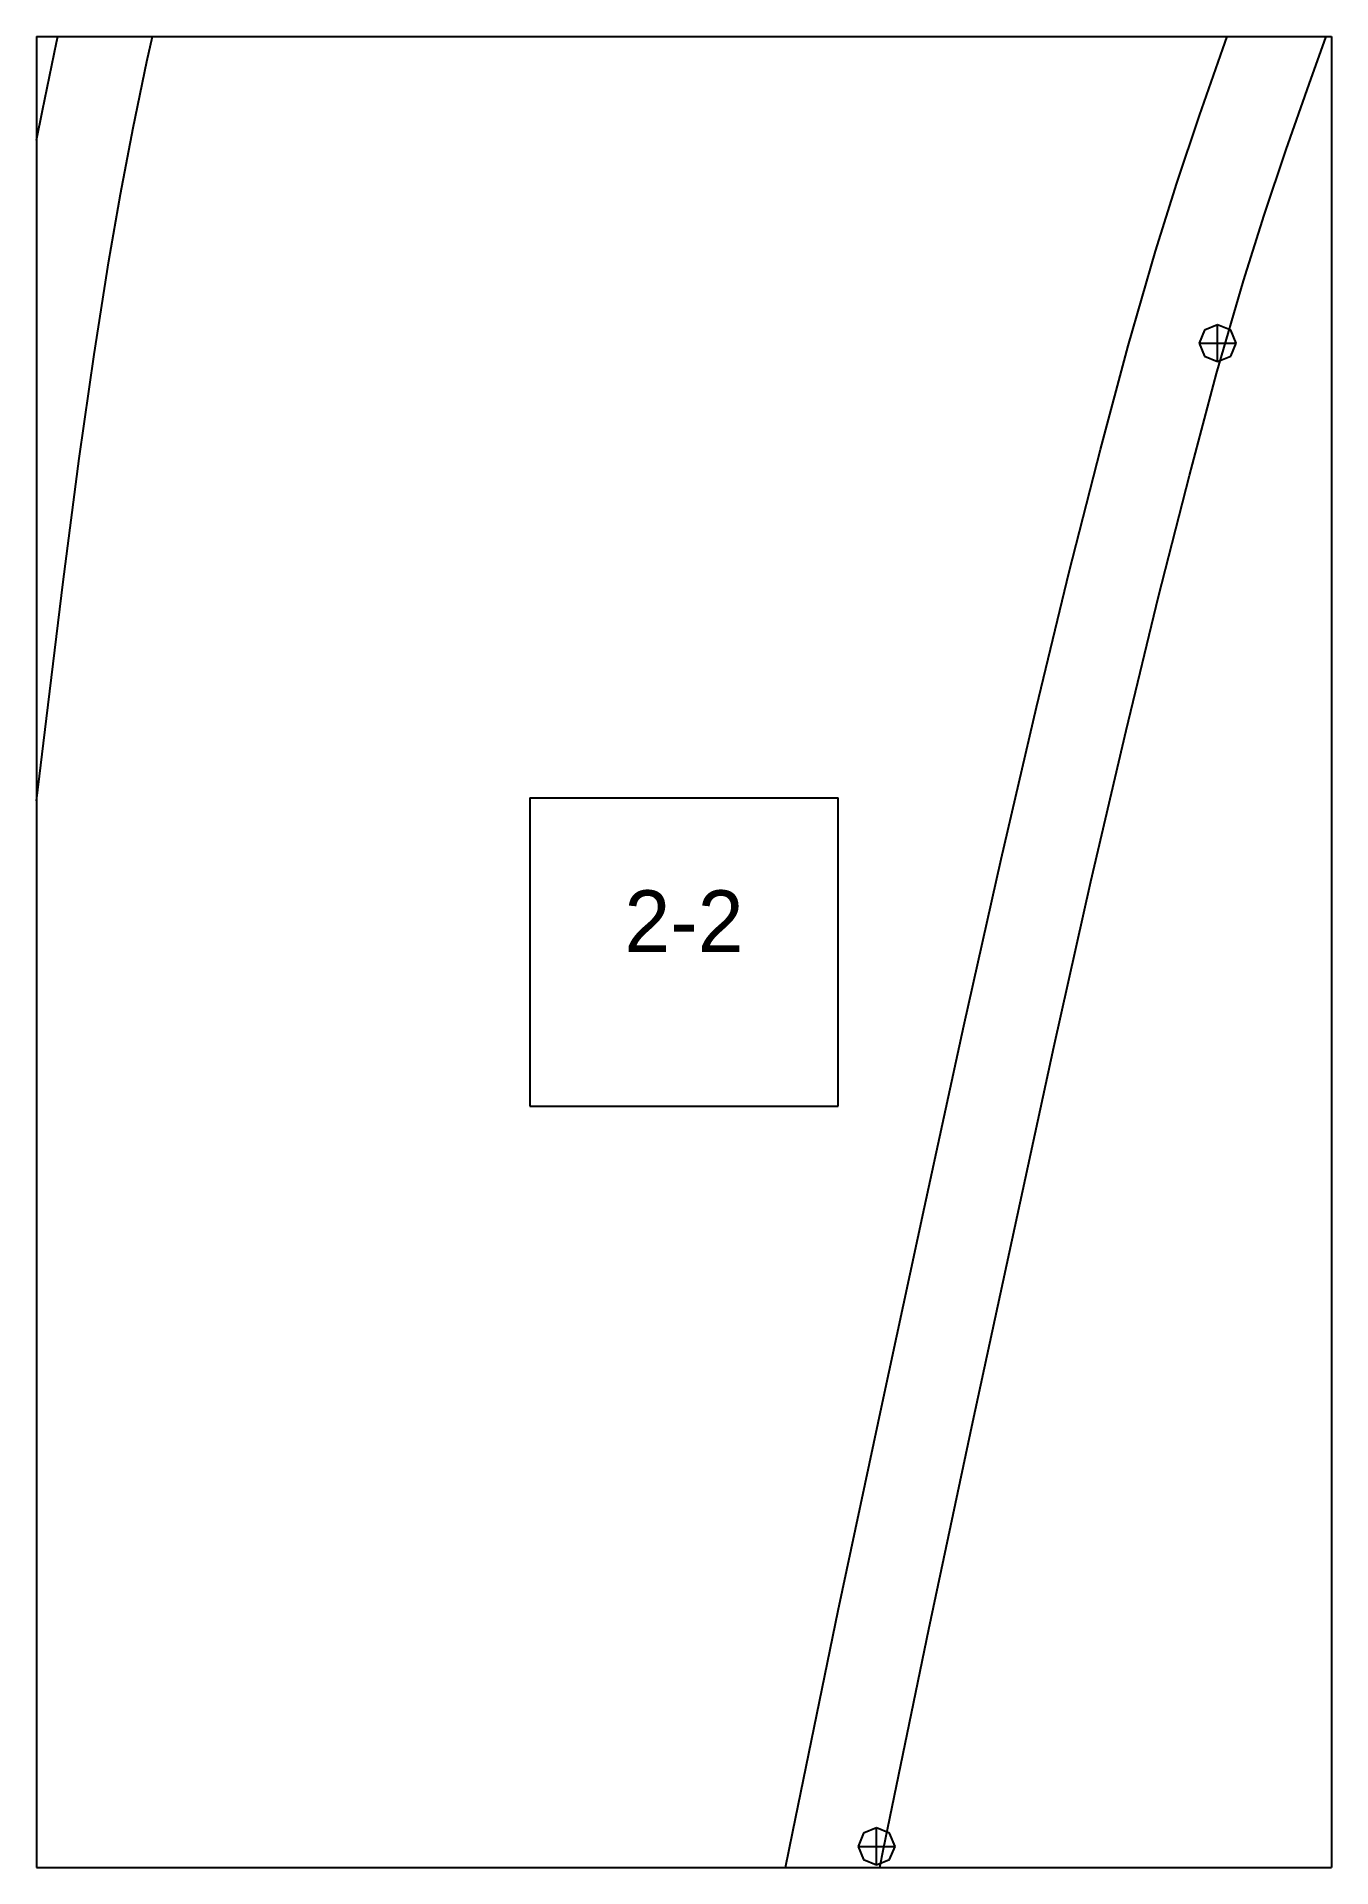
# Paper-space layout 'Plan 2-2' of a CAD drawing. Header units: metres, sheet in millimetres. Extents: x 0 to 210, y 0 to 297.
# The model-space entities are those that its viewports show. They can reach past a viewport. Long polylines and large blocks are cut down to what shows.
import ezdxf
from ezdxf.enums import TextEntityAlignment as Align

# ---------------------------------------------------------------- set-up
doc = ezdxf.new("R2010")
doc.units = ezdxf.units.M
for name, color, linetype in [('default', 7, 'Continuous'), ('TEXTLAYER', 7, 'Continuous'), ('VIEWPORTS', 7, 'Continuous')]:
    doc.layers.add(name, color=color, linetype=linetype)

msp = doc.modelspace()

# ---------------------------------------------------------------- linework, layer by layer
at = {"color": 9}
for p, q in [((210, 0), (210, -297)), ((210, 0), (210, -297)), ((420, 0), (420, -297)), ((420, 0), (420, -297)), ((0, -297), (210, -297)), ((0, -297), (210, -297)), ((210, -297), (420, -297)), ((210, -297), (210, -594)), ((210, -297), (420, -297)), ((210, -297), (210, -594)), ((420, -297), (630, -297)), ((420, -297), (420, -594)), ((420, -297), (630, -297)), ((420, -297), (420, -594)), ((290, -420.5), (340, -420.5)), ((290, -420.5), (290, -470.5)), ((340, -470.5), (340, -420.5)), ((290, -470.5), (340, -470.5)), ((0, -594), (210, -594)), ((0, -594), (210, -594)), ((210, -594), (420, -594)), ((210, -594), (210, -891)), ((210, -594), (420, -594)), ((210, -594), (210, -891)), ((420, -594), (630, -594)), ((420, -594), (420, -891)), ((420, -594), (630, -594)), ((420, -594), (420, -891))]:
    msp.add_line(p, q, dxfattribs=at)
at = {"layer": 'default', "color": 7, "linetype": 'Continuous'}
for p, q in [((213.21, -297.98), (215.63, -287.02)), ((227.88, -301.05), (230.26, -290.25)), ((402.39, -299), (406.26, -288.29)), ((416.38, -304.71), (420.2, -294.16)), ((210.93, -308.97), (213.21, -297.98)), ((398.59, -309.81), (402.39, -299)), ((225.65, -311.82), (227.88, -301.05)), ((412.66, -315.3), (416.38, -304.71)), ((208.82, -319.98), (210.93, -308.97)), ((223.58, -322.57), (225.65, -311.82)), ((394.92, -320.75), (398.59, -309.81)), ((409.09, -325.94), (412.66, -315.3)), ((206.9, -331.01), (208.82, -319.98)), ((391.45, -331.81), (394.92, -320.75)), ((221.7, -333.36), (223.58, -322.57)), ((405.72, -336.64), (409.09, -325.94)), ((387.02, -347.15), (391.45, -331.81)), ((219.32, -348.57), (221.7, -333.36)), ((401.39, -351.64), (405.72, -336.64)), ((208.53, -339.77), (206.41, -338.89)), ((209.41, -341.89), (208.53, -339.77)), ((203.41, -341.89), (209.41, -341.89)), ((206.41, -344.89), (208.53, -344.01)), ((208.53, -344.01), (209.41, -341.89)), ((401.55, -343.73), (399.43, -344.61)), ((403.68, -344.61), (401.55, -343.73)), ((401.55, -349.73), (401.55, -343.73)), ((382.55, -363.97), (387.02, -347.15)), ((399.43, -344.61), (398.55, -346.73)), ((398.55, -346.73), (399.43, -348.85)), ((398.55, -346.73), (404.55, -346.73)), ((404.55, -346.73), (403.68, -344.61)), ((403.68, -348.85), (404.55, -346.73)), ((216.91, -365.45), (219.32, -348.57)), ((399.43, -348.85), (401.55, -349.73)), ((401.55, -349.73), (403.68, -348.85)), ((396.97, -368.22), (401.39, -351.64)), ((377.49, -383.83), (382.55, -363.97)), ((214.3, -385.44), (216.91, -365.45)), ((391.98, -387.83), (396.97, -368.22)), ((211.58, -407.62), (214.3, -385.44)), ((372.17, -405.76), (377.49, -383.83)), ((386.69, -409.58), (391.98, -387.83)), ((366.43, -430.43), (372.17, -405.76)), ((208.63, -432.57), (211.58, -407.62)), ((380.99, -434.06), (386.69, -409.58)), ((360.38, -457.48), (366.43, -430.43)), ((205.46, -459.94), (208.63, -432.57)), ((374.97, -460.95), (380.99, -434.06)), ((354.02, -486.91), (360.38, -457.48)), ((368.65, -490.22), (374.97, -460.95)), ((347.2, -518.57), (354.02, -486.91)), ((361.87, -521.72), (368.65, -490.22)), ((340.03, -552.35), (347.2, -518.57)), ((354.73, -555.33), (361.87, -521.72)), ((332.64, -588.18), (340.03, -552.35)), ((347.37, -591.01), (354.73, -555.33)), ((346.23, -587.59), (344.11, -588.46)), ((348.35, -588.46), (346.23, -587.59)), ((346.23, -593.59), (346.23, -587.59)), ((325.05, -626.03), (332.64, -588.18)), ((339.81, -628.7), (347.37, -591.01)), ((344.11, -588.46), (343.23, -590.59)), ((343.23, -590.59), (344.11, -592.71)), ((343.23, -590.59), (349.23, -590.59)), ((349.23, -590.59), (348.35, -588.46)), ((348.35, -592.71), (349.23, -590.59)), ((344.11, -592.71), (346.23, -593.59)), ((346.23, -593.59), (348.35, -592.71))]:
    msp.add_line(p, q, dxfattribs=at)

# ---------------------------------------------------------------- texts
at = {"layer": 'TEXTLAYER', "color": 1}
msp.add_text('2-2', height=10, dxfattribs=at).set_placement((315, -445.5), align=Align.CENTER)

psp = doc.layouts.new('Plan 2-2')

# ---------------------------------------------------------------- viewports
at = {"layer": 'VIEWPORTS'}
psp.add_viewport(center=(105, 148.5), size=(210, 297), view_center_point=(315, -445.5), view_height=297, dxfattribs=at)

doc.saveas('drawing.dxf')
